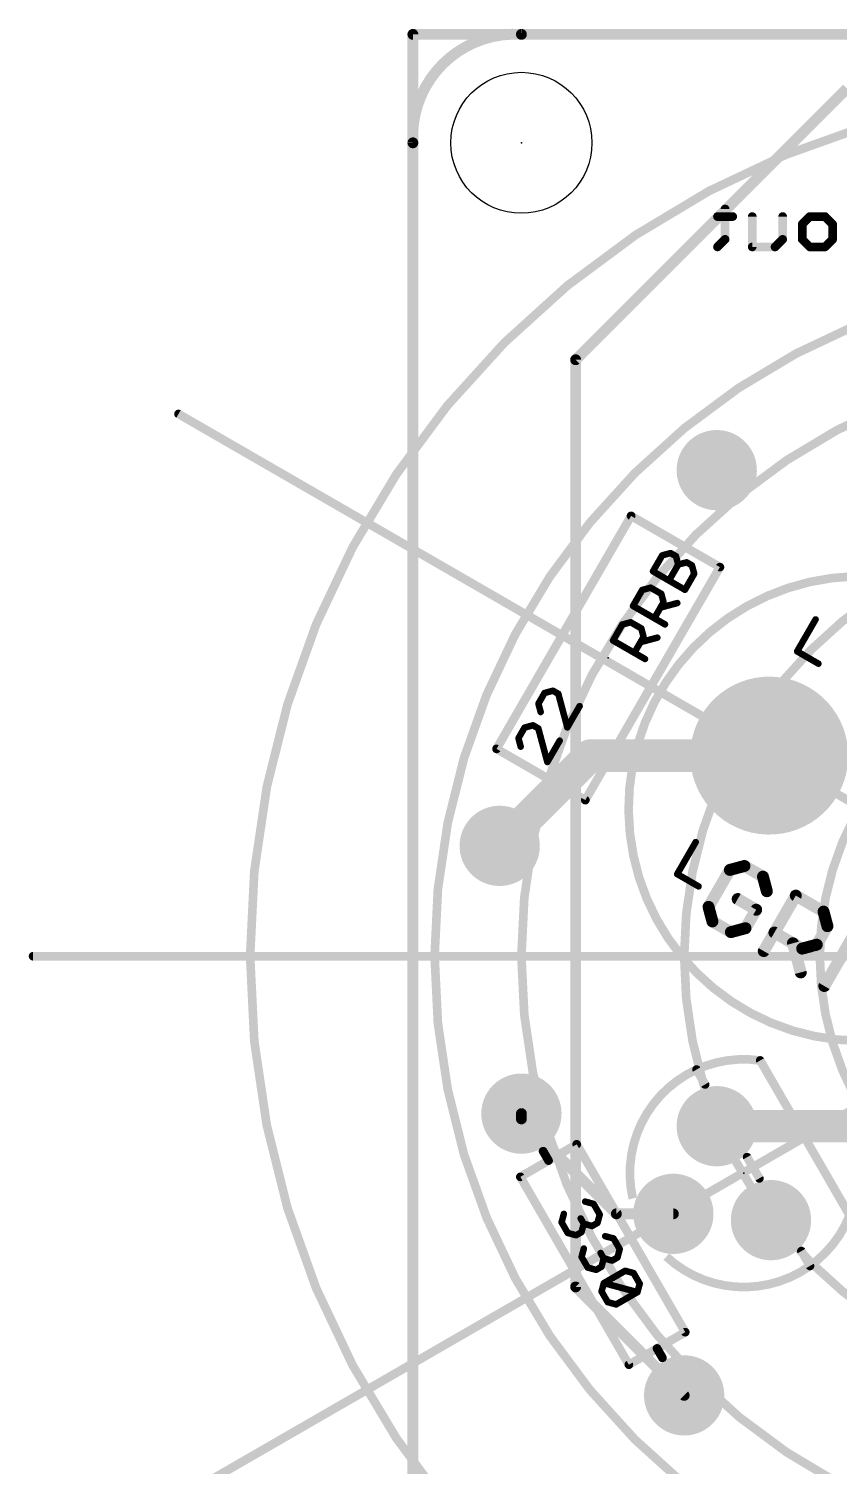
# Model space of a CAD drawing. Extents: x -31.8 to 25.5, y -33 to 25.5.
# Drawn here: x -25.5 to -6.53, y -11.94 to 21.72 of the extents above; entities that cross this region are included whole.
import ezdxf

# ---------------------------------------------------------------- set-up
doc = ezdxf.new("R2010")
doc.units = 0
for name, color, linetype in [('1', 12, 'CONTINUOUS'), ('16', 132, 'CONTINUOUS'), ('17', 110, 'CONTINUOUS'), ('20', 53, 'CONTINUOUS'), ('21', 41, 'CONTINUOUS'), ('22', 40, 'CONTINUOUS'), ('23', 53, 'CONTINUOUS'), ('51', 53, 'CONTINUOUS')]:
    doc.layers.add(name, color=color, linetype=linetype)

# ---------------------------------------------------------------- blocks, each defined once
blk = doc.blocks.new('ROUNDP')
at = {"const_width": 0.5}
blk.add_lwpolyline([(0, -0.25, 1), (0, 0.25, 1), (0, -0.25)], format="xyb", dxfattribs=at)

msp = doc.modelspace()

# ---------------------------------------------------------------- linework, layer by layer
at = {"layer": '1'}
for points, const_width in [([(-16.51, 21.59), (16.51, 21.59)], 0.254), ([(-16.51, -16.51), (-16.51, 21.59)], 0.254), ([(-12.3645, 4.699), (-14.478, 2.5856)], 0.762), ([(-8.1687, 4.699), (-12.3645, 4.699)], 0.762), ([(-13.97, -3.6854), (-13.97, -3.81)], 0.254), ([(-13.97, -3.81), (-11.7475, -6.0325)], 0.254), ([(-9.398, -3.9801), (-4.2749, -3.9801)], 0.762), ([(-11.7475, -6.0325), (-10.4128, -6.0325)], 0.254)]:
    msp.add_lwpolyline(points, dxfattribs=dict(at, const_width=const_width))
for points, const_width in [([(-16.51, 21.6535, 1), (-16.51, 21.5265)], 0.127), ([(-16.4465, 21.59, 1), (-16.5735, 21.59)], 0.127), ([(-12.3645, 4.8895, 1), (-12.3645, 4.5085)], 0.381), ([(-12.2298, 4.5643, 1), (-12.4992, 4.8337)], 0.381), ([(-8.1687, 4.5085, 1), (-8.1687, 4.8895)], 0.381), ([(-14.6127, 2.7203, 1), (-14.3433, 2.4509)], 0.381), ([(-13.9065, -3.6854, 1), (-14.0335, -3.6854)], 0.127), ([(-13.9251, -3.7651, 1), (-14.0149, -3.8549)], 0.127), ([(-9.398, -3.7896, 1), (-9.398, -4.1706)], 0.381), ([(-14.0335, -3.81, 1), (-13.9065, -3.81)], 0.127), ([(-11.7475, -5.969, 1), (-11.7475, -6.096)], 0.127), ([(-11.7924, -6.0774, 1), (-11.7026, -5.9876)], 0.127), ([(-10.4128, -6.096, 1), (-10.4128, -5.969)], 0.127)]:
    msp.add_lwpolyline(points, format="xyb", dxfattribs=dict(at, const_width=const_width))
at = {"layer": '16', "const_width": 0.254}
for points in [[(-16.51, 21.59), (16.51, 21.59)], [(-16.51, -16.51), (-16.51, 21.59)], [(-12.7, 13.97), (-6.35, 20.32)], [(-12.7, 13.97), (-12.7, -7.7445)], [(-12.7, -7.7445), (-10.16, -10.2846)]]:
    msp.add_lwpolyline(points, dxfattribs=at)
at = {"layer": '16', "const_width": 0.127}
for points in [[(-16.51, 21.6535, 1), (-16.51, 21.5265)], [(-16.4465, 21.59, 1), (-16.5735, 21.59)], [(-12.6365, 13.97, 1), (-12.7635, 13.97)], [(-12.7449, 14.0149, 1), (-12.6551, 13.9251)], [(-12.6551, -7.6996, 1), (-12.7449, -7.7894)], [(-12.7635, -7.7445, 1), (-12.6365, -7.7445)], [(-10.2049, -10.3295, 1), (-10.1151, -10.2397)]]:
    msp.add_lwpolyline(points, format="xyb", dxfattribs=at)
at = {"layer": '20'}
for points, const_width in [([(-13.97, 21.59, 0.4509), (-16.51, 19.05)], 0.254), ([(-13.97, 21.6535, 1), (-13.97, 21.5265)], 0.127), ([(-13.9739, 21.5266, 1), (-13.9661, 21.6534)], 0.127), ([(-16.4465, 19.05, 1), (-16.5735, 19.05)], 0.127), ([(-16.5734, 19.0461, 1), (-16.4466, 19.0539)], 0.127)]:
    msp.add_lwpolyline(points, format="xyb", dxfattribs=dict(at, const_width=const_width))
at = {"layer": '20', "const_width": 0.254}
for points in [[(13.97, 21.59), (-13.97, 21.59)], [(-16.51, 19.05), (-16.51, -13.97)]]:
    msp.add_lwpolyline(points, dxfattribs=at)
at = {"layer": '20'}
msp.add_circle((-13.97, 19.05), 1.651, dxfattribs=at)
at = {"layer": '21'}
for points, const_width in [([(0, -16.002, 1), (0, 16.002, 1), (0, -16.002)], 0.2032), ([(-11.3768, 10.357, 1), (-11.4276, 10.269)], 0.1016), ([(-11.3582, 10.2876, 1), (-11.4462, 10.3384)], 0.1016), ([(-10.6837, 9.4257, 1), (-10.664, 9.3521)], 0.0762), ([(-10.6408, 9.3698, 1), (-10.7068, 9.4079)], 0.0762), ([(-10.458, 9.4746, 1), (-10.4961, 9.4086)], 0.0762), ([(-10.4672, 9.4048, 1), (-10.4869, 9.4784)], 0.0762), ([(-10.3155, 9.3795, 1), (-10.3891, 9.3597)], 0.0762), ([(-10.3713, 9.3366, 1), (-10.3332, 9.4026)], 0.0762), ([(-10.8709, 9.0476, 1), (-10.909, 8.9816)], 0.0762), ([(-10.3094, 9.2096, 1), (-10.2897, 9.136)], 0.0762), ([(-10.3364, 9.1629, 1), (-10.2628, 9.1827)], 0.0762), ([(-10.2666, 9.1538, 1), (-10.3326, 9.1919)], 0.0762), ([(-10.0837, 9.2585, 1), (-10.1218, 9.1925)], 0.0762), ([(-10.0929, 9.1887, 1), (-10.1126, 9.2623)], 0.0762), ([(-9.9412, 9.1634, 1), (-10.0148, 9.1436)], 0.0762), ([(-9.9971, 9.1205, 1), (-9.959, 9.1865)], 0.0762), ([(-9.2798, 9.0876, 1), (-9.3678, 9.1384)], 0.1016), ([(-9.3492, 9.069, 1), (-9.2984, 9.157)], 0.1016), ([(-0.6389, 2.661, 5.25), (-2.6389, -0.8031)], 0.2032), ([(-10.9229, 9.0337, 1), (-10.8569, 8.9956)], 0.0762), ([(-10.5486, 8.8176, 1), (-10.4826, 8.7795)], 0.0762), ([(-9.9621, 8.9469, 1), (-9.8885, 8.9666)], 0.0762), ([(-9.8923, 8.9377, 1), (-9.9583, 8.9758)], 0.0762), ([(-11.1514, 8.6155, 1), (-11.1317, 8.5419)], 0.0762), ([(-11.1086, 8.5597, 1), (-11.1746, 8.5978)], 0.0762), ([(-10.9257, 8.6644, 1), (-10.9639, 8.5984)], 0.0762), ([(-10.9349, 8.5946, 1), (-10.9547, 8.6682)], 0.0762), ([(-10.6585, 8.4972, 1), (-10.7321, 8.4775)], 0.0762), ([(-10.7143, 8.4544, 1), (-10.6762, 8.5204)], 0.0762), ([(-10.1744, 8.6015, 1), (-10.1084, 8.5634)], 0.0762), ([(-10.1604, 8.5495, 1), (-10.1223, 8.6154)], 0.0762), ([(-11.3386, 8.2374, 1), (-11.3767, 8.1714)], 0.0762), ([(-11.3907, 8.2235, 1), (-11.3247, 8.1854)], 0.0762), ([(-10.7244, 8.2026, 1), (-10.7047, 8.129)], 0.0762), ([(-10.6794, 8.2807, 1), (-10.6058, 8.3005)], 0.0762), ([(-10.6096, 8.2715, 1), (-10.6756, 8.3096)], 0.0762), ([(-10.3112, 8.2345, 1), (-10.3309, 8.3081)], 0.0762), ([(-11.6192, 7.8053, 1), (-11.5995, 7.7317)], 0.0762), ([(-11.5763, 7.7495, 1), (-11.6423, 7.7876)], 0.0762), ([(-11.3935, 7.8543, 1), (-11.4316, 7.7883)], 0.0762), ([(-11.4027, 7.7845, 1), (-11.4224, 7.8581)], 0.0762), ([(-11.1262, 7.6871, 1), (-11.1998, 7.6673)], 0.0762), ([(-11.1821, 7.6442, 1), (-11.144, 7.7102)], 0.0762), ([(-10.8916, 7.9354, 1), (-10.8256, 7.8973)], 0.0762), ([(-10.6282, 7.7393, 1), (-10.5901, 7.8053)], 0.0762), ([(-7.0507, 7.8694, 1), (-7.1167, 7.9075)], 0.0762), ([(-11.8064, 7.4273, 1), (-11.8445, 7.3613)], 0.0762), ([(-11.8584, 7.4133, 1), (-11.7924, 7.3752)], 0.0762), ([(-11.1922, 7.3925, 1), (-11.1725, 7.3189)], 0.0762), ([(-11.1471, 7.4706, 1), (-11.0735, 7.4903)], 0.0762), ([(-11.0773, 7.4614, 1), (-11.1433, 7.4995)], 0.0762), ([(-10.7789, 7.4243, 1), (-10.7986, 7.4979)], 0.0762), ([(-11.3594, 7.1252, 1), (-11.2934, 7.0871)], 0.0762), ([(-7.4969, 7.1729, 1), (-7.535, 7.1069)], 0.0762), ([(-7.5489, 7.1589, 1), (-7.4829, 7.1208)], 0.0762), ([(-11.0959, 6.9291, 1), (-11.0578, 6.9951)], 0.0762), ([(-7.0359, 6.8188, 1), (-6.9978, 6.8848)], 0.0762), ([(-13.4374, 6.2025, 1), (-13.4177, 6.1289)], 0.0762), ([(-13.3946, 6.1467, 1), (-13.4606, 6.1848)], 0.0762), ([(-13.2117, 6.2514, 1), (-13.2499, 6.1854)], 0.0762), ([(-13.2209, 6.1816, 1), (-13.2407, 6.2552)], 0.0762), ([(-13.0692, 6.1563, 1), (-13.1428, 6.1365)], 0.0762), ([(-13.1251, 6.1134, 1), (-13.087, 6.1794)], 0.0762), ([(-13.5348, 5.9261, 1), (-13.6084, 5.9063)], 0.0762), ([(-13.6046, 5.9352, 1), (-13.5386, 5.8971)], 0.0762), ([(-13.5557, 5.7096, 1), (-13.4821, 5.7293)], 0.0762), ([(-12.574, 5.8392, 1), (-12.64, 5.8773)], 0.0762), ([(-13.9052, 5.3923, 1), (-13.8855, 5.3187)], 0.0762), ([(-13.8623, 5.3365, 1), (-13.9283, 5.3746)], 0.0762), ([(-13.6795, 5.4413, 1), (-13.7176, 5.3753)], 0.0762), ([(-13.6887, 5.3715, 1), (-13.7084, 5.4451)], 0.0762), ([(-13.537, 5.3461, 1), (-13.6106, 5.3264)], 0.0762), ([(-13.5929, 5.3032, 1), (-13.5548, 5.3692)], 0.0762), ([(-12.9281, 5.3783, 1), (-12.8621, 5.3402)], 0.0762), ([(-12.9319, 5.3494, 1), (-12.8583, 5.3691)], 0.0762), ([(-14.0026, 5.1159, 1), (-14.0762, 5.0962)], 0.0762), ([(-14.0724, 5.1251, 1), (-14.0064, 5.087)], 0.0762), ([(-13.0418, 5.0291, 1), (-13.1078, 5.0672)], 0.0762), ([(-14.5268, 4.901, 1), (-14.5776, 4.813)], 0.1016), ([(-14.5962, 4.8824, 1), (-14.5082, 4.8316)], 0.1016), ([(-14.0235, 4.8994, 1), (-13.9499, 4.9191)], 0.0762), ([(-13.3959, 4.5681, 1), (-13.3299, 4.53)], 0.0762), ([(-13.3997, 4.5392, 1), (-13.3261, 4.559)], 0.0762), ([(-12.5178, 3.6824, 1), (-12.4298, 3.6316)], 0.1016), ([(-12.4992, 3.613, 1), (-12.4484, 3.701)], 0.1016), ([(-9.1083, 2.09, 1), (-9.0721, 1.9551)], 0.1397), ([(-9.0297, 1.9877, 1), (-9.1507, 2.0575)], 0.1397), ([(-8.7138, 2.1746, 1), (-8.7837, 2.0536)], 0.1397), ([(-8.7307, 2.0466, 1), (-8.7668, 2.1815)], 0.1397), ([(-8.2483, 1.8822, 1), (-8.3832, 1.846)], 0.1397), ([(-8.3507, 1.8036, 1), (-8.2808, 1.9246)], 0.1397), ([(-8.8723, 1.4001, 1), (-8.9421, 1.2791)], 0.1397), ([(-8.2917, 1.5045, 1), (-8.1568, 1.5407)], 0.1397), ([(-7.5125, 1.481, 1), (-7.5823, 1.36)], 0.1397), ([(-7.4869, 1.3856, 1), (-7.6079, 1.4554)], 0.1397), ([(-9.6507, 1.1915, 1), (-9.5297, 1.1217)], 0.1397), ([(-9.5227, 1.1747, 1), (-9.6576, 1.1385)], 0.1397), ([(-8.4137, 1.0547, 1), (-8.5347, 1.1246)], 0.1397), ([(-8.5092, 1.0291, 1), (-8.4393, 1.1501)], 0.1397), ([(-6.8305, 1.0636, 1), (-6.9654, 1.0274)], 0.1397), ([(-6.9329, 0.985, 1), (-6.863, 1.106)], 0.1397), ([(-9.4638, 0.8756, 1), (-9.5336, 0.7546)], 0.1397), ([(-9.5661, 0.7971, 1), (-9.4312, 0.8332)], 0.1397), ([(-9.0838, 0.6326, 1), (-9.0476, 0.4977)], 0.1397), ([(-9.1006, 0.5047, 1), (-9.0308, 0.6257)], 0.1397), ([(-8.7847, 0.6916, 1), (-8.6637, 0.6217)], 0.1397), ([(-8.7061, 0.5892, 1), (-8.7423, 0.7241)], 0.1397), ([(-8.0124, 0.615, 1), (-8.0823, 0.494)], 0.1397), ([(-6.8739, 0.686, 1), (-6.739, 0.7221)], 0.1397), ([(-6.7459, 0.6691, 1), (-6.8669, 0.739)], 0.1397), ([(-7.5469, 0.3226, 1), (-7.6819, 0.2865)], 0.1397), ([(-7.1169, 0.306, 1), (-6.9959, 0.2361)], 0.1397), ([(-7.0383, 0.2036, 1), (-7.0745, 0.3385)], 0.1397), ([(-8.3578, 0.1565, 1), (-8.2369, 0.0866)], 0.1397), ([(-7.416, 0.247, 1), (-7.3798, 0.1121)], 0.1397), ([(-7.4328, 0.1191, 1), (-7.363, 0.24)], 0.1397), ([(-7.4989, -0.3965, 1), (-7.3639, -0.3603)], 0.1397), ([(-6.94, -0.6621, 1), (-6.819, -0.732)], 0.1397), ([(-8.3804, -2.4406, 0.5267), (-11.3631, -5.6732)], 0.2032), ([(-8.3364, -2.4152, 1), (-8.4244, -2.466)], 0.1016), ([(-9.8265, -2.6284, 1), (-9.9145, -2.6792)], 0.1016), ([(-9.7139, -3.0266, 1), (-9.6259, -2.9758)], 0.1016), ([(-12.6311, -4.3789, 1), (-12.7191, -4.4297)], 0.1016), ([(-12.6497, -4.4483, 1), (-12.7005, -4.3603)], 0.1016), ([(-13.418, -4.5399, 1), (-13.506, -4.5907)], 0.1016), ([(-13.3604, -4.7413, 1), (-13.3096, -4.8293)], 0.1016), ([(-13.379, -4.8107, 1), (-13.291, -4.7599)], 0.1016), ([(-13.3096, -4.8293, 1), (-13.3604, -4.7413)], 0.1016), ([(-8.6422, -4.6797, 1), (-8.7302, -4.7305)], 0.1016), ([(-13.9509, -5.1409, 1), (-14.0389, -5.1917)], 0.1016), ([(-14.0203, -5.1223, 1), (-13.9695, -5.2103)], 0.1016), ([(-8.4439, -5.2263, 1), (-8.3559, -5.1755)], 0.1016), ([(-12.4674, -5.7094, 1), (-12.4871, -5.783)], 0.0762), ([(-12.2475, -5.7799, 1), (-12.3135, -5.818)], 0.0762), ([(-12.9395, -6.0442, 1), (-13.0131, -6.0245)], 0.0762), ([(-12.2904, -5.8357, 1), (-12.2706, -5.7621)], 0.0762), ([(-12.0996, -6.0583, 1), (-12.1732, -6.0386)], 0.0762), ([(-12.1694, -6.0675, 1), (-12.1034, -6.0294)], 0.0762), ([(-10.5769, -7.0352, 0.5267), (-6.2859, -6.0685)], 0.2032), ([(-12.996, -6.212, 1), (-13.062, -6.2501)], 0.0762), ([(-13.0658, -6.2212, 1), (-12.9922, -6.241)], 0.0762), ([(-12.5497, -6.1207, 1), (-12.6157, -6.1588)], 0.0762), ([(-12.5444, -6.4943, 1), (-12.5825, -6.4283)], 0.0762), ([(-12.5008, -6.2277, 1), (-12.5206, -6.3013)], 0.0762), ([(-12.4739, -6.2744, 1), (-12.5475, -6.2547)], 0.0762), ([(-12.5437, -6.2836, 1), (-12.4777, -6.2455)], 0.0762), ([(-12.333, -6.2843, 1), (-12.2949, -6.3502)], 0.0762), ([(-12.3238, -6.3541, 1), (-12.3041, -6.2805)], 0.0762), ([(-12.226, -6.2354, 1), (-12.1524, -6.2551)], 0.0762), ([(-12.1701, -6.2782, 1), (-12.2082, -6.2122)], 0.0762), ([(-12.8751, -6.4438, 1), (-12.8948, -6.5174)], 0.0762), ([(-12.918, -6.4997, 1), (-12.852, -6.4616)], 0.0762), ([(-12.7072, -6.5003, 1), (-12.6691, -6.5663)], 0.0762), ([(-12.6981, -6.5701, 1), (-12.6783, -6.4965)], 0.0762), ([(-12.6002, -6.4514, 1), (-12.5266, -6.4712)], 0.0762), ([(-11.9997, -6.5196, 1), (-12.0194, -6.5932)], 0.0762), ([(-11.7797, -6.5901, 1), (-11.8457, -6.6282)], 0.0762), ([(-11.8226, -6.6459, 1), (-11.8029, -6.5723)], 0.0762), ([(-12.5283, -7.0222, 1), (-12.5943, -7.0603)], 0.0762), ([(-12.5981, -7.0314, 1), (-12.5245, -7.0511)], 0.0762), ([(-12.4717, -6.8544, 1), (-12.5453, -6.8346)], 0.0762), ([(-12.082, -6.9309, 1), (-12.148, -6.969)], 0.0762), ([(-12.0331, -7.0379, 1), (-12.0528, -7.1115)], 0.0762), ([(-12.0061, -7.0846, 1), (-12.0798, -7.0648)], 0.0762), ([(-12.0759, -7.0938, 1), (-12.01, -7.0557)], 0.0762), ([(-11.8652, -7.0944, 1), (-11.8271, -7.1604)], 0.0762), ([(-11.856, -7.1642, 1), (-11.8363, -7.0906)], 0.0762), ([(-11.7582, -7.0455, 1), (-11.6846, -7.0653)], 0.0762), ([(-11.7024, -7.0884, 1), (-11.7405, -7.0224)], 0.0762), ([(-11.6319, -6.8685, 1), (-11.7055, -6.8488)], 0.0762), ([(-11.7017, -6.8777, 1), (-11.6357, -6.8396)], 0.0762), ([(-7.3722, -6.8794, 1), (-7.4602, -6.9302)], 0.1016), ([(-12.4074, -7.254, 1), (-12.4271, -7.3276)], 0.0762), ([(-12.4502, -7.3098, 1), (-12.3842, -7.2717)], 0.0762), ([(-12.2395, -7.3105, 1), (-12.2014, -7.3765)], 0.0762), ([(-12.2303, -7.3803, 1), (-12.2106, -7.3067)], 0.0762), ([(-12.1325, -7.2616, 1), (-12.0589, -7.2814)], 0.0762), ([(-12.0766, -7.3045, 1), (-12.1147, -7.2385)], 0.0762), ([(-11.5319, -7.3298, 1), (-11.5516, -7.4034)], 0.0762), ([(-11.5227, -7.3996, 1), (-11.5608, -7.3336)], 0.0762), ([(-11.312, -7.4002, 1), (-11.378, -7.4383)], 0.0762), ([(-11.3548, -7.4561, 1), (-11.3351, -7.3825)], 0.0762), ([(-7.2596, -7.2776, 1), (-7.1716, -7.2268)], 0.1016), ([(-12.0598, -7.6217, 1), (-12.0217, -7.6877)], 0.0762), ([(-12.0309, -7.6179, 1), (-12.0506, -7.6915)], 0.0762), ([(-12.004, -7.6645, 1), (-12.0776, -7.6448)], 0.0762), ([(-11.1641, -7.6787, 1), (-11.2377, -7.6589)], 0.0762), ([(-11.2339, -7.6879, 1), (-11.1679, -7.6498)], 0.0762), ([(-12.0605, -7.8324, 1), (-12.1265, -7.8705)], 0.0762), ([(-12.1303, -7.8416, 1), (-12.0567, -7.8613)], 0.0762), ([(-11.9396, -8.0642, 1), (-11.9593, -8.1378)], 0.0762), ([(-11.9825, -8.12, 1), (-11.9165, -8.0819)], 0.0762), ([(-11.7625, -8.1905, 1), (-11.7428, -8.1169)], 0.0762), ([(-11.2905, -7.8557, 1), (-11.2168, -7.8754)], 0.0762), ([(-11.2346, -7.8986, 1), (-11.2727, -7.8326)], 0.0762), ([(-11.2635, -7.9024, 1), (-11.2438, -7.8288)], 0.0762), ([(-11.7717, -8.1207, 1), (-11.7336, -8.1867)], 0.0762), ([(-10.1791, -8.8291, 1), (-10.0911, -8.7783)], 0.1016), ([(-10.1097, -8.8477, 1), (-10.1605, -8.7597)], 0.1016), ([(-10.751, -9.1593, 1), (-10.839, -9.2101)], 0.1016), ([(-10.7696, -9.2287, 1), (-10.8204, -9.1407)], 0.1016), ([(-10.8204, -9.1407, 1), (-10.7696, -9.2287)], 0.1016), ([(-10.712, -9.4301, 1), (-10.624, -9.3793)], 0.1016), ([(-11.4803, -9.5217, 1), (-11.4295, -9.6097)], 0.1016), ([(-11.4989, -9.5911, 1), (-11.4109, -9.5403)], 0.1016)]:
    msp.add_lwpolyline(points, format="xyb", dxfattribs=dict(at, const_width=const_width))
for points, const_width in [([(-14.5522, 4.857), (-11.4022, 10.313)], 0.2032), ([(-11.4022, 10.313), (-9.3238, 9.113)], 0.2032), ([(-10.8899, 9.0146), (-10.6738, 9.3889)], 0.1524), ([(-10.6738, 9.3889), (-10.477, 9.4416)], 0.1524), ([(-10.477, 9.4416), (-10.3523, 9.3696)], 0.1524), ([(-10.3523, 9.3696), (-10.2996, 9.1728)], 0.1524), ([(-9.3238, 9.113), (-12.4738, 3.657)], 0.2032), ([(-10.1414, 8.5825), (-10.8899, 9.0146)], 0.1524), ([(-10.5156, 8.7985), (-10.2996, 9.1728)], 0.1524), ([(-10.2996, 9.1728), (-10.1028, 9.2255)], 0.1524), ([(-10.1028, 9.2255), (-9.978, 9.1535)], 0.1524), ([(-9.978, 9.1535), (-9.9253, 8.9567)], 0.1524), ([(-9.9253, 8.9567), (-10.1414, 8.5825)], 0.1524), ([(-11.3577, 8.2044), (-11.1416, 8.5787)], 0.1524), ([(-11.1416, 8.5787), (-10.9448, 8.6314)], 0.1524), ([(-10.9448, 8.6314), (-10.6953, 8.4874)], 0.1524), ([(-10.6953, 8.4874), (-10.6426, 8.2906)], 0.1524), ([(-10.6091, 7.7723), (-11.3577, 8.2044)], 0.1524), ([(-10.6426, 8.2906), (-10.8586, 7.9163)], 0.1524), ([(-10.7146, 8.1658), (-10.321, 8.2713)], 0.1524), ([(-11.8254, 7.3943), (-11.6093, 7.7685)], 0.1524), ([(-11.6093, 7.7685), (-11.4126, 7.8213)], 0.1524), ([(-11.4126, 7.8213), (-11.163, 7.6772)], 0.1524), ([(-11.163, 7.6772), (-11.1103, 7.4804)], 0.1524), ([(-7.0837, 7.8884), (-7.5159, 7.1399)], 0.1524), ([(-11.0769, 6.9621), (-11.8254, 7.3943)], 0.1524), ([(-11.1103, 7.4804), (-11.3264, 7.1061)], 0.1524), ([(-11.1823, 7.3557), (-10.7888, 7.4611)], 0.1524), ([(-7.5159, 7.1399), (-7.0169, 6.8518)], 0.1524), ([(-13.4276, 6.1657), (-13.5716, 5.9162)], 0.1524), ([(-13.2308, 6.2184), (-13.4276, 6.1657)], 0.1524), ([(-13.106, 6.1464), (-13.2308, 6.2184)], 0.1524), ([(-12.8951, 5.3593), (-13.106, 6.1464)], 0.1524), ([(-13.5716, 5.9162), (-13.5189, 5.7194)], 0.1524), ([(-12.607, 5.8583), (-12.8951, 5.3593)], 0.1524), ([(-13.8953, 5.3555), (-14.0394, 5.106)], 0.1524), ([(-13.6986, 5.4083), (-13.8953, 5.3555)], 0.1524), ([(-13.5738, 5.3362), (-13.6986, 5.4083)], 0.1524), ([(-13.3629, 4.5491), (-13.5738, 5.3362)], 0.1524), ([(-14.0394, 5.106), (-13.9867, 4.9092)], 0.1524), ([(-13.0748, 5.0481), (-13.3629, 4.5491)], 0.1524), ([(-12.4738, 3.657), (-14.5522, 4.857)], 0.2032), ([(-9.0902, 2.0226), (-9.5902, 1.1566)], 0.2794), ([(-8.7487, 2.1141), (-9.0902, 2.0226)], 0.2794), ([(-8.3158, 1.8641), (-8.7487, 2.1141)], 0.2794), ([(-8.2243, 1.5226), (-8.3158, 1.8641)], 0.2794), ([(-8.4742, 1.0896), (-8.9072, 1.3396)], 0.2794), ([(-8.2973, 0.1216), (-7.5474, 1.4205)], 0.2794), ([(-7.5474, 1.4205), (-6.8979, 1.0455)], 0.2794), ([(-9.5902, 1.1566), (-9.4987, 0.8151)], 0.2794), ([(-8.7242, 0.6567), (-8.4742, 1.0896)], 0.2794), ([(-6.8979, 1.0455), (-6.8064, 0.704)], 0.2794), ([(-9.4987, 0.8151), (-9.0657, 0.5652)], 0.2794), ([(-9.0657, 0.5652), (-8.7242, 0.6567)], 0.2794), ([(-7.3979, 0.1796), (-8.0474, 0.5545)], 0.2794), ([(-6.8064, 0.704), (-7.0564, 0.2711)], 0.2794), ([(-6.8795, -0.697), (-6.1296, 0.6019)], 0.2794), ([(-7.6144, 0.3045), (-7.4314, -0.3784)], 0.2794), ([(-7.0564, 0.2711), (-7.3979, 0.1796)], 0.2794), ([(-6.2859, -6.0684), (-8.3804, -2.4406)], 0.2032), ([(-9.6699, -3.0012), (-9.8705, -2.6538)], 0.2032), ([(-13.335, -4.7853), (-12.6751, -4.4043)], 0.2032), ([(-12.6751, -4.4043), (-10.1351, -8.8037)], 0.2032), ([(-13.9949, -5.1663), (-13.335, -4.7853)], 0.2032), ([(-13.335, -4.7853), (-13.462, -4.5653)], 0.2032), ([(-8.3999, -5.2009), (-8.6862, -4.7051)], 0.2032), ([(-11.4549, -9.5657), (-13.9949, -5.1663)], 0.2032), ([(-12.4773, -5.7462), (-12.2805, -5.7989)], 0.1524), ([(-12.2805, -5.7989), (-12.1364, -6.0484)], 0.1524), ([(-13.029, -6.2311), (-12.9763, -6.0343)], 0.1524), ([(-12.1364, -6.0484), (-12.1892, -6.2452)], 0.1524), ([(-12.885, -6.4806), (-13.029, -6.2311)], 0.1524), ([(-12.5634, -6.4613), (-12.6882, -6.5333)], 0.1524), ([(-12.5107, -6.2645), (-12.5827, -6.1398)], 0.1524), ([(-12.5107, -6.2645), (-12.5634, -6.4613)], 0.1524), ([(-12.3139, -6.3173), (-12.5107, -6.2645)], 0.1524), ([(-12.1892, -6.2452), (-12.3139, -6.3173)], 0.1524), ([(-12.6882, -6.5333), (-12.885, -6.4806)], 0.1524), ([(-12.0095, -6.5564), (-11.8127, -6.6091)], 0.1524), ([(-11.8127, -6.6091), (-11.6687, -6.8586)], 0.1524), ([(-12.5613, -7.0413), (-12.5085, -6.8445)], 0.1524), ([(-12.4172, -7.2908), (-12.5613, -7.0413)], 0.1524), ([(-12.043, -7.0747), (-12.115, -6.95)], 0.1524), ([(-12.043, -7.0747), (-12.0957, -7.2715)], 0.1524), ([(-11.8462, -7.1274), (-12.043, -7.0747)], 0.1524), ([(-11.7214, -7.0554), (-11.8462, -7.1274)], 0.1524), ([(-11.6687, -6.8586), (-11.7214, -7.0554)], 0.1524), ([(-7.2156, -7.2522), (-7.4162, -6.9048)], 0.2032), ([(-12.2204, -7.3435), (-12.4172, -7.2908)], 0.1524), ([(-12.0957, -7.2715), (-12.2204, -7.3435)], 0.1524), ([(-12.0408, -7.6547), (-11.5418, -7.3666)], 0.1524), ([(-11.5418, -7.3666), (-11.345, -7.4193)], 0.1524), ([(-11.345, -7.4193), (-11.2009, -7.6688)], 0.1524), ([(-12.0935, -7.8515), (-12.0408, -7.6547)], 0.1524), ([(-12.0408, -7.6547), (-11.2537, -7.8656)], 0.1524), ([(-11.2009, -7.6688), (-11.2537, -7.8656)], 0.1524), ([(-11.9495, -8.101), (-12.0935, -7.8515)], 0.1524), ([(-11.7527, -8.1537), (-11.9495, -8.101)], 0.1524), ([(-11.2537, -7.8656), (-11.7527, -8.1537)], 0.1524), ([(-10.1351, -8.8037), (-10.795, -9.1847)], 0.2032), ([(-10.795, -9.1847), (-11.4549, -9.5657)], 0.2032), ([(-10.795, -9.1847), (-10.668, -9.4047)], 0.2032)]:
    msp.add_lwpolyline(points, dxfattribs=dict(at, const_width=const_width))
at = {"layer": '22', "const_width": 0.2032}
for points in [[(-9.2021, 17.5014), (-9.2021, 16.7896)], [(-9.0241, 17.3234), (-9.3801, 17.3234)], [(-8.5666, 16.6116), (-8.5666, 17.3234)], [(-7.8548, 17.3234), (-7.8548, 16.7896)], [(-7.3972, 17.1455), (-7.2192, 17.3234)], [(-7.3972, 16.7896), (-7.3972, 17.1455)], [(-7.2192, 17.3234), (-6.8633, 17.3234)], [(-6.8633, 17.3234), (-6.6854, 17.1455)], [(-6.6854, 17.1455), (-6.6854, 16.7896)], [(-9.2021, 16.7896), (-9.3801, 16.6116)], [(-7.8548, 16.7896), (-8.0327, 16.6116)], [(-7.2192, 16.6116), (-7.3972, 16.7896)], [(-6.6854, 16.7896), (-6.8633, 16.6116)], [(-8.0327, 16.6116), (-8.5666, 16.6116)], [(-6.8633, 16.6116), (-7.2192, 16.6116)]]:
    msp.add_lwpolyline(points, dxfattribs=at)
at = {"layer": '22', "const_width": 0.1016}
for points in [[(-9.1513, 17.5014, 1), (-9.2529, 17.5014)], [(-9.3801, 17.3742, 1), (-9.3801, 17.2726)], [(-9.0241, 17.2726, 1), (-9.0241, 17.3742)], [(-8.5158, 17.3234, 1), (-8.6174, 17.3234)], [(-7.804, 17.3234, 1), (-7.9055, 17.3234)], [(-7.3464, 17.1455, 1), (-7.448, 17.1455)], [(-7.4331, 17.1814, 1), (-7.3612, 17.1095)], [(-7.2192, 17.3742, 1), (-7.2192, 17.2726)], [(-7.1833, 17.2875, 1), (-7.2551, 17.3593)], [(-6.8274, 17.3593, 1), (-6.8992, 17.2875)], [(-6.8633, 17.2726, 1), (-6.8633, 17.3742)], [(-6.6346, 17.1455, 1), (-6.7362, 17.1455)], [(-6.7213, 17.1095, 1), (-6.6494, 17.1814)], [(-9.2529, 16.7896, 1), (-9.1513, 16.7896)], [(-9.1662, 16.7536, 1), (-9.238, 16.8255)], [(-7.9055, 16.7896, 1), (-7.804, 16.7896)], [(-7.8188, 16.7536, 1), (-7.8907, 16.8255)], [(-7.3612, 16.8255, 1), (-7.4331, 16.7536)], [(-7.448, 16.7896, 1), (-7.3464, 16.7896)], [(-6.7362, 16.7896, 1), (-6.6346, 16.7896)], [(-6.6494, 16.7536, 1), (-6.7213, 16.8255)], [(-9.416, 16.6475, 1), (-9.3441, 16.5757)], [(-8.5666, 16.6624, 1), (-8.5666, 16.5608)], [(-8.6174, 16.6116, 1), (-8.5158, 16.6116)], [(-8.0686, 16.6475, 1), (-7.9968, 16.5757)], [(-8.0327, 16.5608, 1), (-8.0327, 16.6624)], [(-7.2192, 16.6624, 1), (-7.2192, 16.5608)], [(-7.2551, 16.5757, 1), (-7.1833, 16.6475)], [(-6.8992, 16.6475, 1), (-6.8274, 16.5757)], [(-6.8633, 16.5608, 1), (-6.8633, 16.6624)]]:
    msp.add_lwpolyline(points, format="xyb", dxfattribs=at)
at = {"layer": '23'}
for p in [(-13.97, 19.05), (-11.938, 6.985), (-8.763, -5.08), (-12.065, -6.985)]:
    msp.add_point(p, dxfattribs=at)
at = {"layer": '51'}
for points, const_width in [([(0, -20.32, 1), (0, 20.32, 1), (0, -20.32)], 0.2032), ([(0, -13.97, 1), (0, 13.97, 1), (0, -13.97)], 0.2032), ([(-21.971, 12.744, 1), (-22.0218, 12.656)], 0.1016), ([(0, -10.16, 1), (0, 10.16, 1), (0, -10.16)], 0.2032), ([(0, -6.985, 1), (0, 6.985, 1), (0, -6.985)], 0.2032), ([(-9.8577, 2.654, 1), (-9.9237, 2.6921)], 0.0762), ([(-10.3038, 1.9576, 1), (-10.3419, 1.8916)], 0.0762), ([(-10.3558, 1.9436, 1), (-10.2898, 1.9055)], 0.0762), ([(-9.8429, 1.6034, 1), (-9.8048, 1.6694)], 0.0762), ([(-25.4, 0.0508, 1), (-25.4, -0.0508)], 0.1016)]:
    msp.add_lwpolyline(points, format="xyb", dxfattribs=dict(at, const_width=const_width))
for points, const_width in [([(0, 0), (-21.9964, 12.7)], 0.2032), ([(-9.8907, 2.6731), (-10.3228, 1.9246)], 0.1524), ([(-10.3228, 1.9246), (-9.8238, 1.6364)], 0.1524), ([(0, 0), (-25.4, 0)], 0.2032), ([(0, 0), (-21.9964, -12.7)], 0.2032)]:
    msp.add_lwpolyline(points, dxfattribs=dict(at, const_width=const_width))

# ---------------------------------------------------------------- block references
at = {"layer": '17'}
for p, xscale, yscale, rotation in [((-9.398, 11.3844), 1.8796, 1.8796, 60), ((-9.398, 11.3844), 1.8796, 1.8796, 60), ((-8.1687, 4.699), 3.7, 3.7, 150), ((-8.1687, 4.699), 3.7, 3.7, 150), ((-14.478, 2.5856), 1.8796, 1.8796, 60), ((-14.478, 2.5856), 1.8796, 1.8796, 60), ((-13.97, -3.6854), 1.8796, 1.8796, 120), ((-13.97, -3.6854), 1.8796, 1.8796, 120), ((-9.398, -3.9801), 1.8796, 1.8796, 120), ((-9.398, -3.9801), 1.8796, 1.8796, 120), ((-10.4128, -6.0325), 1.8796, 1.8796, 120), ((-10.4128, -6.0325), 1.8796, 1.8796, 120), ((-8.128, -6.1799), 1.8796, 1.8796, 120), ((-8.128, -6.1799), 1.8796, 1.8796, 120), ((-10.16, -10.2846), 1.8796, 1.8796, 120), ((-10.16, -10.2846), 1.8796, 1.8796, 120)]:
    msp.add_blockref('ROUNDP', p, dxfattribs=dict(at, xscale=xscale, yscale=yscale, rotation=rotation))

doc.saveas('drawing.dxf')
